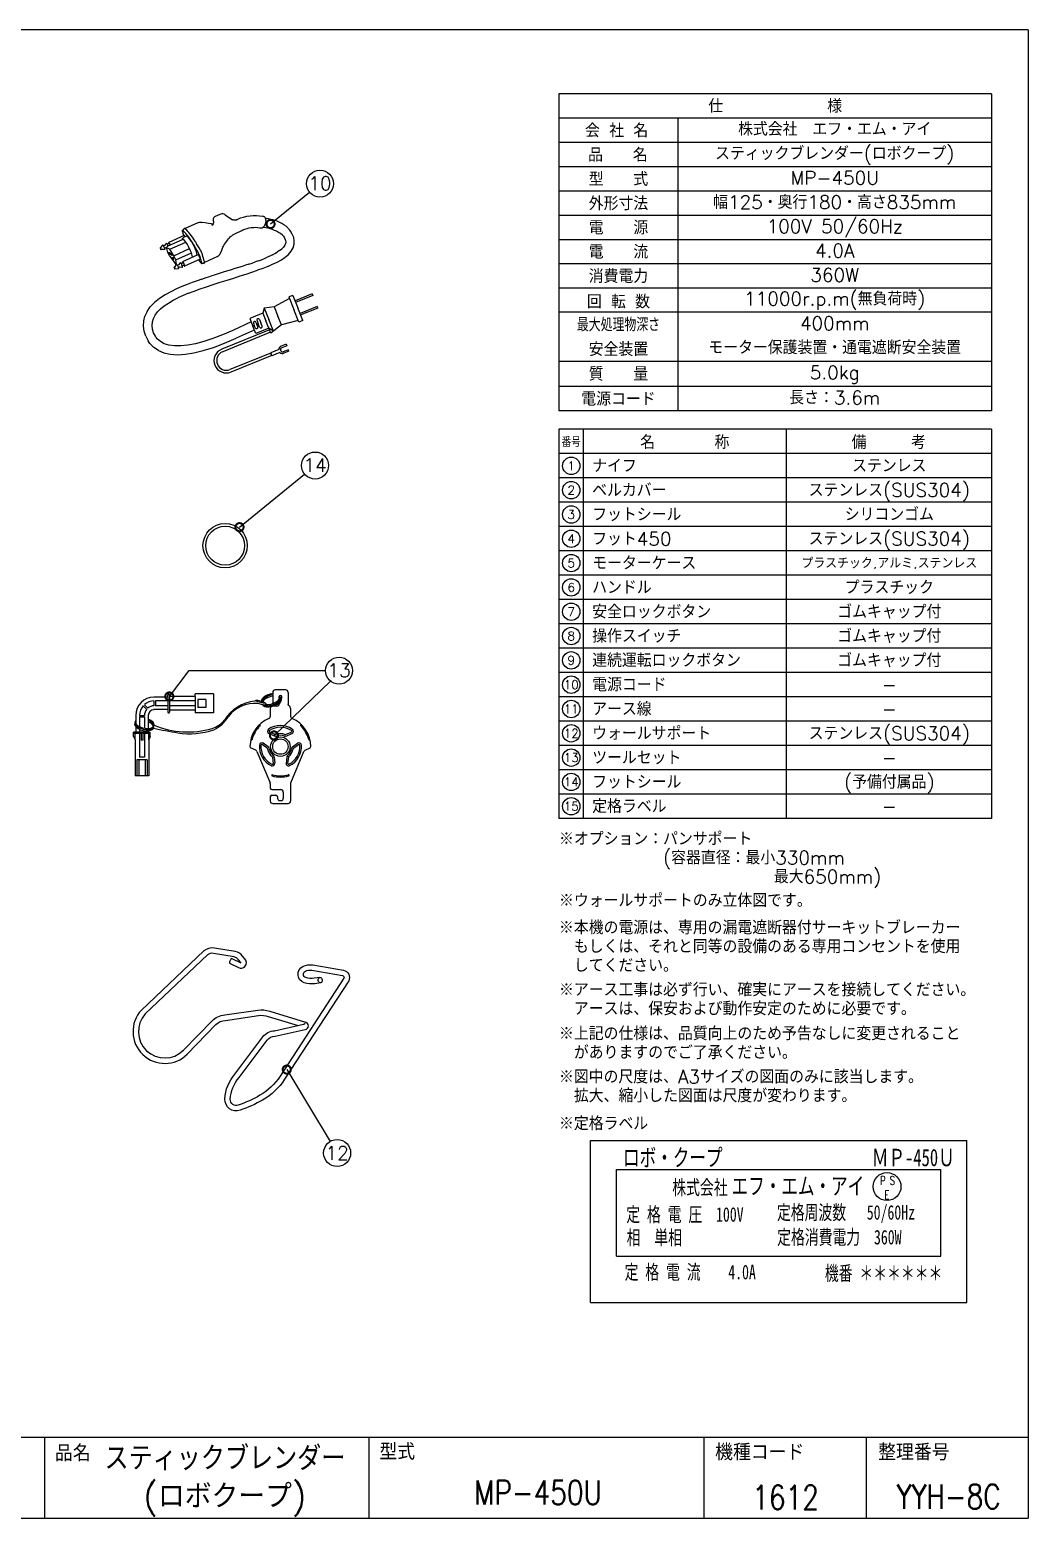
# Model space of a CAD drawing. Extents: x 115 to 2025, y 0 to 1377.
# Drawn here: x 1102 to 2025, y 0 to 1377 of the extents above; entities that cross this region are included whole.
import ezdxf
from ezdxf.enums import TextEntityAlignment as Align

# ---------------------------------------------------------------- set-up
doc = ezdxf.new("R2010")
doc.units = 0
doc.layers.get('0').update_dxf_attribs({"linetype": 'CONTINUOUS'})
for name, color, linetype in [('DANMEN', 7, 'CONTINUOUS'), ('SIYOU', 7, 'CONTINUOUS'), ('SUNPOU', 7, 'CONTINUOUS'), ('WAKU', 7, 'CONTINUOUS')]:
    doc.layers.add(name, color=color, linetype=linetype)
doc.styles.add('MtXpl__', font='')
doc.styles.get("Standard").update_dxf_attribs({"font": 'romans.shx', "bigfont": 'extfont2.shx'})
doc.styles.get('MtXpl__').set_extended_font_data('MS Gothic')
doc.dimstyles.get("Standard").update_dxf_attribs({"dimscale": 5, "dimtxt": 2, "dimasz": 3, "dimexe": 1, "dimexo": 1, "dimgap": 0.6, "dimtad": 3, "dimdec": 0, "dimzin": 0, "dimdsep": 46, "dimtxsty": 'STANDARD', "dimblk1": 'OPEN', "dimblk2": 'OPEN', "dimsah": 1, "dimcen": 1.5, "dimadec": 0, "dimazin": 0, "dimtfac": 1, "dimtdec": 0, "dimtmove": 0, "dimatfit": 0, "dimldrblk": 'DOTSMALL', "dimfxl": 1, "dimtvp": 1, "dimtolj": 1, "dimtzin": 0, "dimarcsym": 0})

# ---------------------------------------------------------------- blocks, each defined once
blk = doc.blocks.new('_DotSmall')
at = {"color": 0, "linetype": 'ByBlock', "const_width": 0.5}
blk.add_lwpolyline([(-0.0625, 0, 1), (0.0625, 0, 1)], format="xyb", close=True, dxfattribs=at)
blk = doc.blocks.new('_OPEN')
at = {"color": 0, "linetype": 'ByBlock'}
for p, q in [((-1, 0.167), (0, 0)), ((0, 0), (-1, -0.167)), ((0, 0), (-1, 0))]:
    blk.add_line(p, q, dxfattribs=at)

msp = doc.modelspace()

# ---------------------------------------------------------------- linework, layer by layer
at = {"color": 2}
for p, q in [((1257, 1198.2), (1245.1, 1192.8)), ((1257.2, 1198.2), (1257, 1198.2)), ((1258.1, 1198.5), (1257.2, 1198.2)), ((1271.4, 1199.6), (1271.2, 1200.4)), ((1277.3, 1205.9), (1273, 1204)), ((1282.1, 1205.7), (1288.9, 1201.1)), ((1289.5, 1200.8), (1288.9, 1201.1)), ((1292, 1200.7), (1293.1, 1201.2)), ((1244.2, 1186.6), (1230, 1180.1)), ((1242.6, 1191.2), (1243.6, 1192.1)), ((1242.8, 1189.7), (1243.7, 1186.4)), ((1243.6, 1184.5), (1243.1, 1183.9)), ((1244.1, 1192.3), (1243.6, 1192.1)), ((1243.6, 1192.1), (1243.6, 1192.1)), ((1244, 1184.8), (1243.6, 1184.5)), ((1244, 1192.4), (1244, 1192.3)), ((1244, 1184.8), (1246.9, 1186.2)), ((1245.2, 1192.6), (1245.1, 1192.8)), ((1247.4, 1186), (1247.3, 1186)), ((1251.1, 1180.9), (1247.8, 1185.4)), ((1248.5, 1184.9), (1248.5, 1184.9)), ((1249.9, 1187.6), (1249.6, 1188)), ((1250, 1187.5), (1249.9, 1187.6)), ((1251.8, 1185.1), (1251.7, 1185.2)), ((1270.7, 1196.6), (1270.7, 1196.5)), ((1291.7, 1188.4), (1297.6, 1191.2)), ((1335.3, 1186.8), (1336.1, 1185.9)), ((1336.1, 1185.8), (1336.7, 1184.9)), ((1336.7, 1184.9), (1337.5, 1183.4)), ((1341.9, 1191.4), (1338.5, 1195)), ((1342.6, 1190.5), (1341.9, 1191.4)), ((1346.2, 1181.5), (1345.6, 1184.7)), ((1224.3, 1177.4), (1222.1, 1175.2)), ((1226.1, 1173.6), (1223, 1173.4)), ((1224.6, 1177.5), (1224.3, 1177.4)), ((1224.3, 1177.4), (1224.3, 1177.4)), ((1224.9, 1177.3), (1224.8, 1177.5)), ((1226.1, 1177.3), (1225.2, 1176.9)), ((1226.1, 1177.3), (1226.2, 1177.3)), ((1226.3, 1173.7), (1226.1, 1173.6)), ((1226.1, 1173.6), (1226.1, 1173.6)), ((1227.3, 1178.9), (1226.2, 1177.3)), ((1227.2, 1175), (1226.3, 1174.6)), ((1226.3, 1174.6), (1226.3, 1174.6)), ((1226.3, 1173.7), (1226.4, 1173.9)), ((1226.4, 1174.1), (1226.4, 1173.9)), ((1227.2, 1175), (1227.2, 1175)), ((1228.1, 1174.9), (1227.2, 1175)), ((1227.9, 1179.2), (1227.3, 1178.9)), ((1227.3, 1178.9), (1227.3, 1178.9)), ((1228.2, 1179), (1228.1, 1179.1)), ((1231.2, 1173.8), (1228.1, 1175.1)), ((1228.8, 1176.4), (1228.2, 1175.8)), ((1228.7, 1178.4), (1228.5, 1178.7)), ((1230.3, 1179), (1228.7, 1178.3)), ((1229, 1176.6), (1243.5, 1183.1)), ((1229.3, 1170.8), (1229.4, 1170.7)), ((1230.1, 1179.3), (1230.2, 1179)), ((1231.2, 1173.8), (1245.7, 1180.3)), ((1234.8, 1167.7), (1231.2, 1173.8)), ((1234.8, 1167.7), (1249.3, 1174.3)), ((1236.5, 1163.8), (1251, 1170.3)), ((1247.4, 1178), (1244, 1182.7)), ((1248.3, 1176.4), (1247.4, 1178)), ((1250.3, 1172.2), (1248.3, 1176.4)), ((1251, 1170.4), (1250.3, 1172.2)), ((1252.1, 1166.6), (1251, 1170.4)), ((1254.4, 1174.4), (1252.6, 1178.3)), ((1257.1, 1171.5), (1254, 1176.7)), ((1254.9, 1173.3), (1254.4, 1174.4)), ((1256.4, 1168.4), (1255.6, 1171.3)), ((1332.6, 1172.6), (1330.6, 1171.2)), ((1337.4, 1177.4), (1336.1, 1175.7)), ((1337.5, 1183.4), (1338.1, 1181.9)), ((1340.8, 1169), (1343.3, 1171.9)), ((1343.3, 1171.9), (1345.1, 1175)), ((1345.1, 1175), (1346.1, 1178.3)), ((1346.1, 1178.3), (1346.2, 1181.5)), ((1231, 1167.3), (1231, 1167.2)), ((1231, 1167.2), (1236.6, 1159.5)), ((1237.2, 1159.5), (1235, 1157.3)), ((1237.2, 1159.5), (1236.5, 1163.8)), ((1239, 1159.3), (1238.1, 1159)), ((1239, 1159.3), (1239.1, 1159.4)), ((1240.2, 1161), (1239.1, 1159.4)), ((1240.1, 1157.1), (1239.2, 1156.6)), ((1240.1, 1157.1), (1240.1, 1157.1)), ((1242.1, 1156.9), (1240.1, 1157.1)), ((1240.8, 1161.2), (1240.2, 1161)), ((1240.2, 1161), (1240.2, 1161)), ((1241.1, 1161), (1241, 1161.2)), ((1241.6, 1160.4), (1241.4, 1160.8)), ((1243.2, 1161.1), (1241.6, 1160.4)), ((1241.7, 1160.2), (1241.6, 1160.4)), ((1241.7, 1160.1), (1241.7, 1160.2)), ((1242.7, 1157.2), (1242.1, 1156.9)), ((1242.1, 1156.9), (1242.1, 1156.9)), ((1244.1, 1159.1), (1242.5, 1158.4)), ((1242.7, 1158), (1242.6, 1158)), ((1242.7, 1157.6), (1242.7, 1157.4)), ((1257.1, 1168.7), (1242.9, 1162.2)), ((1243, 1161.4), (1243.1, 1161)), ((1259, 1164.6), (1244.7, 1158.1)), ((1252.1, 1166.4), (1252.1, 1166.6)), ((1257.7, 1163.9), (1259.7, 1161.2)), ((1260.3, 1162.1), (1258.8, 1167.5)), ((1260.4, 1160.7), (1261.7, 1160.8)), ((1261.4, 1168.3), (1261.4, 1168.3)), ((1262.9, 1163), (1261.4, 1168.3)), ((1262.2, 1161), (1261.7, 1160.8)), ((1261.7, 1160.8), (1261.7, 1160.8)), ((1262.2, 1160.9), (1262.1, 1161)), ((1262.9, 1162.9), (1262.9, 1163)), ((1263.1, 1161.3), (1263.1, 1161.4)), ((1275.1, 1166.9), (1263.2, 1161.4)), ((1277.6, 1169.4), (1277.9, 1170.1)), ((1294.6, 1156.9), (1291.2, 1155.8)), ((1297.9, 1157.9), (1294.6, 1156.9)), ((1301.1, 1158.9), (1297.9, 1157.9)), ((1304.1, 1159.9), (1301.1, 1158.9)), ((1313, 1163), (1310.1, 1162)), ((1321.7, 1157.9), (1326.1, 1159.8)), ((1337.7, 1166.4), (1340.8, 1169)), ((1239, 1155.6), (1235.8, 1155.4)), ((1260.6, 1146.1), (1256.2, 1144.6)), ((1272.9, 1150.1), (1268.9, 1148.8)), ((1277.7, 1143.2), (1284.1, 1145.2)), ((1284.1, 1145.2), (1290.2, 1147.1)), ((1291.2, 1155.8), (1287.7, 1154.7)), ((1290.2, 1147.1), (1296.1, 1149)), ((1296.1, 1149), (1301.7, 1150.7)), ((1301.7, 1150.7), (1307, 1152.5)), ((1307, 1152.5), (1312.1, 1154.3)), ((1237.2, 1137), (1232, 1134.4)), ((1248.2, 1133), (1253.5, 1135.1)), ((1253.5, 1135.1), (1259, 1137.1)), ((1259, 1137.1), (1264.9, 1139.1)), ((1344.8, 1131.1), (1341.1, 1129.6)), ((1341.1, 1129.6), (1345.8, 1118)), ((1344.8, 1131.1), (1349.5, 1119.5)), ((1362.6, 1132.4), (1346.9, 1126)), ((1363.2, 1131), (1347.4, 1124.6)), ((1362.6, 1132.4), (1363.2, 1131)), ((1210.1, 1116.3), (1208, 1111.9)), ((1221.6, 1128.1), (1216.9, 1124.4)), ((1225.9, 1121.4), (1229.8, 1124)), ((1229.8, 1124), (1234, 1126.5)), ((1234, 1126.5), (1238.5, 1128.8)), ((1318.3, 1119.3), (1317, 1114.5)), ((1327.6, 1120.4), (1318.3, 1119.3)), ((1318.3, 1119.3), (1322.6, 1108.7)), ((1341.7, 1128.2), (1327.6, 1120.4)), ((1327.6, 1120.4), (1331, 1112)), ((1350.5, 1106.4), (1345.8, 1118)), ((1354.2, 1107.9), (1349.5, 1119.5)), ((1367.3, 1120.8), (1351.6, 1114.4)), ((1367.9, 1119.4), (1352.1, 1113)), ((1367.9, 1119.4), (1367.3, 1120.8)), ((1214.7, 1103.1), (1214.9, 1106.5)), ((1215.1, 1099.8), (1214.7, 1103.1)), ((1214.9, 1106.5), (1215.8, 1109.8)), ((1215.8, 1109.8), (1217.4, 1112.9)), ((1306.4, 1106.5), (1289.2, 1098.7)), ((1317, 1114.5), (1305, 1109.6)), ((1305, 1109.6), (1307.8, 1102.7)), ((1310.6, 1095.7), (1307.8, 1102.7)), ((1308.3, 1105.3), (1309.2, 1103.2)), ((1310, 1101.2), (1309.2, 1103.2)), ((1310.6, 1106.3), (1311.5, 1104.2)), ((1312.3, 1102.1), (1311.5, 1104.2)), ((1311.7, 1107.7), (1312.9, 1104.7)), ((1314.1, 1101.7), (1312.9, 1104.7)), ((1314, 1108.7), (1315.2, 1105.7)), ((1316.4, 1102.7), (1315.2, 1105.7)), ((1317, 1114.5), (1319.8, 1107.5)), ((1324.5, 1096.1), (1319.8, 1107.5)), ((1326.9, 1098), (1322.6, 1108.7)), ((1334.3, 1103.7), (1324.5, 1096.1)), ((1334.3, 1103.7), (1331, 1112)), ((1349.9, 1107.8), (1334.3, 1103.7)), ((1354.2, 1107.9), (1350.5, 1106.4)), ((1208.8, 1093.4), (1211.1, 1088.9)), ((1218.5, 1092.1), (1217.7, 1093.3)), ((1219.4, 1091), (1218.5, 1092.1)), ((1222.3, 1088.3), (1219.4, 1091)), ((1225.8, 1086.3), (1222.3, 1088.3)), ((1262.5, 1088.5), (1254.8, 1086.4)), ((1270.7, 1091.2), (1262.5, 1088.5)), ((1279.7, 1094.6), (1270.7, 1091.2)), ((1323.2, 1099.2), (1279.1, 1081.3)), ((1289.2, 1098.7), (1279.7, 1094.6)), ((1324.2, 1096.9), (1280, 1079)), ((1281.6, 1086.8), (1292.5, 1091.4)), ((1309.2, 1099), (1292.5, 1091.4)), ((1322.6, 1100.6), (1310.6, 1095.7)), ((1326.9, 1098), (1322.6, 1100.6)), ((1220.5, 1080), (1225.5, 1077.9)), ((1225.5, 1077.9), (1231.5, 1076.6)), ((1230.2, 1085), (1225.8, 1086.3)), ((1235.3, 1084.3), (1230.2, 1085)), ((1231.5, 1076.6), (1238.1, 1076.2)), ((1241.2, 1084.3), (1235.3, 1084.3)), ((1238.1, 1076.2), (1245.4, 1076.6)), ((1247.7, 1085), (1241.2, 1084.3)), ((1245.4, 1076.6), (1253.4, 1077.9)), ((1254.8, 1086.4), (1247.7, 1085)), ((1253.4, 1077.9), (1262, 1080)), ((1262, 1080), (1271.4, 1082.9)), ((1271.4, 1082.9), (1281.6, 1086.8)), ((1324.5, 1077.7), (1286.7, 1062.5)), ((1325.4, 1075.4), (1287.6, 1060.2)), ((1331.8, 1081), (1324.4, 1078)), ((1324.4, 1078), (1324.9, 1076.6)), ((1325.5, 1075.2), (1324.9, 1076.6)), ((1332.9, 1078.2), (1325.5, 1075.2)), ((1338.6, 1085.9), (1334, 1084)), ((1339.2, 1084.5), (1334.5, 1082.6)), ((1340.7, 1080.8), (1336, 1078.9)), ((1341.2, 1079.4), (1336.6, 1077.5)), ((1338.6, 1085.9), (1339.2, 1084.5)), ((1341.2, 1079.4), (1340.7, 1080.8))]:
    msp.add_line(p, q, dxfattribs=at)
for points in [[(1259, 1198.7), (1258.8, 1198.6), (1258.4, 1198.6), (1258.1, 1198.5)], [(1259, 1198.7), (1260.1, 1198.7), (1260.5, 1198.6)], [(1268.9, 1197.2), (1266.9, 1197.5), (1263.8, 1198.1), (1260.5, 1198.6)], [(1273, 1204), (1272.4, 1203.6), (1271.8, 1203.1), (1271.4, 1202.5), (1271.2, 1201.8), (1271.1, 1201.1), (1271.2, 1200.4)], [(1282.1, 1205.7), (1282, 1205.8), (1281.2, 1206.2), (1280.2, 1206.4), (1279.2, 1206.4), (1278.2, 1206.2), (1277.3, 1205.9)], [(1292, 1200.7), (1291.6, 1200.6), (1291, 1200.5), (1290.3, 1200.5), (1289.5, 1200.8)], [(1319.2, 1203), (1318.7, 1203.6), (1318.1, 1203.9), (1317.7, 1204.1)], [(1243, 1191.1), (1242.9, 1191.1), (1242.7, 1191.2), (1242.7, 1191.2), (1242.6, 1191.2)], [(1242.6, 1191.2), (1242.6, 1191.1), (1242.6, 1191.1), (1242.6, 1191), (1242.6, 1190.8), (1242.6, 1190.6), (1242.6, 1190.4), (1242.7, 1190.1), (1242.8, 1189.7)], [(1245.1, 1192.8), (1245, 1192.8), (1244.9, 1192.8), (1244.7, 1192.9), (1244.6, 1192.9), (1244.5, 1192.9), (1244.4, 1192.9), (1244.3, 1192.9), (1244.3, 1192.8), (1244.2, 1192.8), (1244.1, 1192.7), (1244.1, 1192.5), (1244, 1192.4)], [(1245.2, 1185.4), (1245, 1185.7), (1244.8, 1186.1), (1244.7, 1186.2), (1244.6, 1186.4), (1244.4, 1186.5), (1244.4, 1186.6), (1244.2, 1186.6)], [(1246.9, 1186.2), (1247, 1186.2), (1247.1, 1186.2), (1247.2, 1186.1), (1247.3, 1186)], [(1247.4, 1186), (1247.6, 1185.8), (1247.8, 1185.4)], [(1251.7, 1185.2), (1250.1, 1187.3), (1250, 1187.5)], [(1254.5, 1181.1), (1253.7, 1182.3), (1252, 1184.9), (1251.8, 1185.1)], [(1271, 1197), (1270.3, 1197), (1269.8, 1197), (1269.3, 1197.1), (1268.9, 1197.2)], [(1345.6, 1184.7), (1344.3, 1187.7), (1342.6, 1190.5)], [(1222.3, 1175.1), (1222.3, 1175.2), (1222.2, 1175.2), (1222.1, 1175.2)], [(1222.1, 1175.2), (1222.1, 1175.1), (1222.1, 1175), (1222.2, 1174.8), (1222.2, 1174.5), (1222.4, 1174.3), (1222.5, 1173.9), (1222.8, 1173.5)], [(1223, 1173.4), (1223, 1173.4), (1223, 1173.4), (1223, 1173.6), (1222.9, 1173.8), (1222.8, 1174.2), (1222.7, 1174.4), (1222.6, 1174.7), (1222.5, 1174.9), (1222.3, 1175.1)], [(1222.8, 1173.5), (1222.8, 1173.4), (1222.9, 1173.4), (1223, 1173.4)], [(1224.6, 1177.5), (1224.7, 1177.5), (1224.8, 1177.5)], [(1225.1, 1177.1), (1225, 1177.2), (1225, 1177.3), (1224.9, 1177.3)], [(1226.4, 1174.1), (1226.4, 1174.2), (1226.3, 1174.3), (1226.3, 1174.6)], [(1227.9, 1179.2), (1228.1, 1179.1), (1228.1, 1179.1)], [(1228.2, 1174.5), (1228.1, 1174.9), (1228.1, 1175.1), (1228.1, 1175.3), (1228.1, 1175.4), (1228.1, 1175.6), (1228.2, 1175.8)], [(1228.5, 1178.7), (1228.4, 1178.8), (1228.3, 1178.9), (1228.2, 1179)], [(1229.4, 1170.7), (1229.3, 1170.8), (1228.2, 1174.5)], [(1228.9, 1178.1), (1228.8, 1178.1), (1228.7, 1178.4)], [(1228.8, 1176.4), (1228.9, 1176.5), (1229, 1176.6)], [(1229.5, 1176.8), (1229.3, 1177.1), (1229.2, 1177.5), (1229, 1177.8), (1228.9, 1178.1)], [(1229.5, 1176.8), (1229.4, 1177.1), (1229.1, 1177.6), (1228.9, 1177.9)], [(1230, 1180.1), (1230, 1180.1), (1229.9, 1180), (1230, 1179.5), (1230.1, 1179.3)], [(1230.3, 1179), (1230.3, 1179.1), (1230.4, 1179.1)], [(1243.5, 1183.1), (1243.5, 1183.2), (1243.6, 1183.2), (1243.8, 1183), (1243.9, 1182.8), (1244, 1182.7)], [(1251.1, 1180.9), (1251.3, 1180.6), (1251.5, 1180.2)], [(1251.7, 1179.9), (1251.6, 1180), (1251.5, 1180.2)], [(1251.7, 1179.9), (1251.9, 1179.5), (1252.1, 1179.1), (1252.6, 1178.3)], [(1259.4, 1172.8), (1258.3, 1174.9), (1257.1, 1176.9), (1255.8, 1178.9), (1255.3, 1179.9), (1254.6, 1180.9), (1254.5, 1181.1)], [(1254.9, 1173.3), (1255.1, 1172.7), (1255.5, 1171.8), (1255.6, 1171.3)], [(1277.9, 1170.1), (1279.1, 1172.9), (1280.2, 1175.6), (1280.6, 1176.7), (1280.9, 1177.2), (1281.2, 1177.7), (1281.4, 1178.1)], [(1326, 1168.6), (1328.3, 1169.8), (1330.6, 1171.2)], [(1332.6, 1172.6), (1334.5, 1174.1), (1336.1, 1175.7)], [(1338.1, 1181.9), (1338.3, 1180.5), (1338.1, 1179), (1337.4, 1177.4)], [(1236.5, 1163.8), (1236.3, 1164.3), (1234.8, 1167.7), (1234.8, 1167.7)], [(1236.9, 1159.1), (1236.7, 1159.3), (1236.6, 1159.5)], [(1240.8, 1161.2), (1240.9, 1161.2), (1241, 1161.2)], [(1241.4, 1160.8), (1241.3, 1160.9), (1241.2, 1161), (1241.1, 1161)], [(1242.6, 1158), (1242.5, 1158.3), (1242.4, 1158.8), (1242.2, 1159.2), (1242, 1159.7), (1241.7, 1160.1)], [(1242.4, 1158.8), (1242.3, 1159.1), (1242.2, 1159.4), (1242, 1159.7), (1241.8, 1160)], [(1242.7, 1157.6), (1242.7, 1157.8), (1242.7, 1158)], [(1242.7, 1157.2), (1242.7, 1157.2), (1242.7, 1157.3), (1242.7, 1157.3), (1242.7, 1157.4)], [(1242.9, 1162.2), (1242.9, 1162.2), (1242.8, 1162), (1242.9, 1161.8), (1242.9, 1161.6), (1243, 1161.4)], [(1243.2, 1161.1), (1243.2, 1161.1), (1243.3, 1161.2)], [(1244.2, 1159.1), (1244.2, 1159), (1244.1, 1159.1)], [(1244.7, 1158.1), (1244.8, 1158.2), (1244.8, 1158.3), (1244.8, 1158.7), (1244.7, 1158.9)], [(1259, 1165.4), (1258.8, 1165.9), (1258.6, 1166.3), (1258.3, 1167.2), (1258, 1167.6), (1257.5, 1168.4), (1257.4, 1168.6), (1257.3, 1168.7), (1257.1, 1168.7)], [(1259, 1164.6), (1259.1, 1164.6), (1259.1, 1164.7), (1259.1, 1164.8), (1259.1, 1165), (1259, 1165.2), (1259, 1165.4)], [(1259.7, 1161.2), (1259.9, 1161.1), (1260, 1160.9), (1260.2, 1160.8), (1260.3, 1160.7), (1260.4, 1160.7)], [(1260.4, 1160.7), (1260.4, 1160.7), (1260.4, 1160.7), (1260.5, 1160.7), (1260.5, 1160.9), (1260.5, 1161), (1260.5, 1161.2), (1260.5, 1161.4), (1260.4, 1161.8), (1260.3, 1162.1)], [(1263.1, 1161.4), (1263.2, 1161.6), (1263.2, 1161.8), (1263.2, 1161.9), (1263.1, 1162.2), (1263, 1162.5), (1262.9, 1162.9)], [(1275.1, 1166.9), (1275.8, 1167.3), (1276.5, 1167.9), (1277, 1168.6)], [(1277, 1168.6), (1277.2, 1168.8), (1277.4, 1169.2), (1277.6, 1169.4)], [(1304.1, 1159.9), (1307.2, 1161), (1310.1, 1162)], [(1321.7, 1157.9), (1317, 1156), (1312.1, 1154.3)], [(1313, 1163), (1315.8, 1164.1), (1318.5, 1165.2), (1321, 1166.3)], [(1326, 1168.6), (1323.6, 1167.4), (1321, 1166.3)], [(1326.1, 1159.8), (1330.3, 1161.8), (1334.2, 1164), (1337.7, 1166.4)], [(1256.2, 1144.6), (1251.7, 1142.9), (1247, 1141.1)], [(1260.6, 1146.1), (1264.8, 1147.5), (1268.9, 1148.8)], [(1264.9, 1139.1), (1271.2, 1141.1), (1277.7, 1143.2)], [(1287.7, 1154.7), (1280.5, 1152.5), (1276.8, 1151.3), (1272.9, 1150.1)], [(1232, 1134.4), (1226.7, 1131.5), (1221.6, 1128.1)], [(1247, 1141.1), (1242.2, 1139.2), (1237.2, 1137)], [(1248.2, 1133), (1243.3, 1131), (1238.5, 1128.8)], [(1210.1, 1116.3), (1213, 1120.4), (1216.9, 1124.4)], [(1217.4, 1112.9), (1219.7, 1115.9), (1222.5, 1118.7), (1225.9, 1121.4)], [(1206.7, 1102.7), (1207, 1107.4), (1208, 1111.9)], [(1208.8, 1093.4), (1207.3, 1098.1), (1206.7, 1102.7)], [(1220.5, 1080), (1216.2, 1082.9), (1212.7, 1086.5), (1212, 1087.4), (1211.1, 1088.9)], [(1217.7, 1093.3), (1216.1, 1096.5), (1215.1, 1099.8)]]:
    msp.add_lwpolyline(points, dxfattribs=at)
for points in [[(1230.5, 1171), (1230.8, 1170.4), (1230.8, 1168.6), (1230.5, 1169.2)], [(1232.4, 1170.3), (1232.8, 1169.7), (1232.8, 1167.9), (1232.4, 1168.5)], [(1233.8, 1166.4), (1234.2, 1165.8), (1234.1, 1164.1), (1233.8, 1164.7)]]:
    msp.add_lwpolyline(points, close=True, dxfattribs=at)
for points in [[(1286.2, 513.4), (1294.5, 509.3, 0.335207), (1300.5, 510.4, 0.413855), (1300.1, 517.7), (1298.4, 519.8, 0.163816), (1291.6, 524.1), (1272.3, 527.3, 0.218768), (1262.5, 524.7), (1204.7, 470, 0.977972), (1247.2, 429.3), (1273.7, 456.6, -0.182266), (1282.5, 460.5), (1313.1, 465, -0.117724), (1322.1, 464.2), (1349.7, 455.7)], [(1288.5, 517.8), (1296.7, 513.7, 0.335207), (1296.8, 513.7, 0.176083), (1296.7, 514), (1294.5, 516.6, 0.159136), (1290.6, 519.2), (1271.5, 522.4, 0.213479), (1265.8, 521), (1208.3, 466.5, 0.973885), (1243.6, 432.8), (1270.1, 460.1, -0.179734), (1281.9, 465.5), (1312.4, 470, -0.117078), (1323.6, 469), (1356.5, 458.8)], [(1370.6, 495.2), (1365.2, 494.4, -0.116571), (1355.3, 495.2, -0.679143), (1354.3, 510.5, -0.152552), (1363.3, 511.8), (1391.6, 506.8, -0.50486), (1396.5, 497), (1337.2, 406, -0.118924), (1316.9, 386.8, -0.045391), (1296, 377.3, -0.530928), (1282, 387.7, -0.172355), (1291.3, 410.7), (1317, 445.2, -0.224432), (1327.8, 450.9), (1354.8, 456.9)], [(1369.8, 500.2), (1364.5, 499.4, -0.116571), (1356.8, 500, -0.679143), (1356.4, 506, -0.151928), (1362.5, 506.9), (1390.8, 501.9, -0.474224), (1392.1, 499.5), (1333, 408.8, -0.118924), (1314.4, 391.2, -0.045391), (1294.4, 382, -0.530928), (1287, 387.5, -0.174004), (1295.1, 407.5), (1321, 442.2, -0.235168), (1328.4, 445.9), (1356.3, 452.1, 0.836499), (1356.5, 458.8, 0.857028)]]:
    msp.add_lwpolyline(points, format="xyb", dxfattribs=at)
for centre, radius, start, end in [((1237.4, 1158.7), 0.775, 33.1749, 104.4358), ((1230.7, 1154.3), 8.75, 11.7414, 33.2623), ((1238.8, 1156.1), 0.484, 287.9825, 5.5893), ((1309.5, 1105.8), 1.25, 22, 202), ((1311.2, 1101.6), 1.25, 202, 22), ((1312.8, 1108.2), 1.25, 22, 202), ((1315.3, 1102.2), 1.25, 202, 22), ((1283.3, 1070.7), 11.4, 112, 292), ((1283.3, 1070.7), 8.92, 112, 292), ((1335.3, 1080.8), 3.5, 112, 176.6231), ((1335.3, 1080.8), 3.5, 227.3769, 292), ((1335.3, 1080.8), 2, 112, 202), ((1335.3, 1080.8), 2, 202, 292), ((1290.8, 513.9), 4.56, 120.3262, 186.8408)]:
    msp.add_arc(centre, radius, start, end, dxfattribs=at)
at = {"color": 4}
for centre, radius, start, end in [((1312.9, 719.1), 36.7, 95.0013, 148.7314), ((1310, 722.3), 31.4, 85.7209, 142.1365), ((1319, 1210.8), 491, 257.8882, 260.5603), ((1247.6, 808.2), 80.9, 247.4552, 286.1406), ((1263.4, 752.7), 23.3, 286.8831, 321.2097), ((1257.1, 759.1), 33.2, 296.2483, 328.1197), ((1249.2, 795.8), 70.2, 261.1673, 288.722)]:
    msp.add_arc(centre, radius, start, end, dxfattribs=at)
at = {"color": 2}
for centre, major_axis, ratio in [((1235.4, 1156.3), (-0.416, 0.953), 0.155518), ((1370.2, 497.7), (-0.37, 2.47), 0.75033)]:
    msp.add_ellipse(centre, major_axis=major_axis, ratio=ratio, dxfattribs=at)
for points, knots in [([(1271.4, 1199.6), (1271.4, 1199.6), (1271.5, 1198.9), (1271.5, 1198.9), (1271.6, 1197.9), (1270.9, 1196.3), (1270, 1195.8), (1270, 1195.8), (1270, 1195.8), (1270, 1195.8)], [0, 0, 0, 0, 1, 1, 1, 2, 2, 2, 3, 3, 3, 3]), ([(1293.1, 1201.2), (1293.1, 1201.2), (1293.8, 1201.6), (1293.8, 1201.6), (1300.8, 1204.7), (1309.5, 1206), (1317, 1204.2), (1317, 1204.2), (1317.7, 1204.1), (1317.7, 1204.1)], [0, 0, 0, 0, 1, 1, 1, 2, 2, 2, 3, 3, 3, 3]), ([(1314.9, 1193.4), (1314.9, 1193.4), (1315, 1193.4), (1315, 1193.4), (1318.8, 1192.9), (1321, 1199.5), (1319.6, 1202.4), (1319.6, 1202.4), (1319.2, 1203), (1319.2, 1203)], [0, 0, 0, 0, 1, 1, 1, 2, 2, 2, 3, 3, 3, 3]), ([(1338.5, 1195), (1338.5, 1195), (1336.5, 1196.4), (1336.5, 1196.4), (1331.8, 1199.8), (1326, 1201.2), (1320.3, 1202.2), (1320.3, 1202.2), (1319.6, 1202.4), (1319.6, 1202.4)], [0, 0, 0, 0, 1, 1, 1, 2, 2, 2, 3, 3, 3, 3]), ([(1248.5, 1184.9), (1248.5, 1184.9), (1247.9, 1185.8), (1247.9, 1185.8), (1246.5, 1187.6), (1245.1, 1189.3), (1243.4, 1190.8), (1243.4, 1190.8), (1243, 1191.1), (1243, 1191.1)], [0, 0, 0, 0, 1, 1, 1, 2, 2, 2, 3, 3, 3, 3]), ([(1249.6, 1188), (1249.6, 1188), (1249.6, 1188), (1249.6, 1188), (1248.4, 1189.6), (1247.1, 1191.1), (1245.5, 1192.4), (1245.5, 1192.4), (1245.2, 1192.6), (1245.2, 1192.6)], [0, 0, 0, 0, 1, 1, 1, 2, 2, 2, 3, 3, 3, 3]), ([(1254, 1176.7), (1254, 1176.7), (1253.9, 1176.8), (1253.9, 1176.8), (1252.4, 1179.2), (1250.9, 1181.7), (1249.2, 1184), (1249.2, 1184), (1248.5, 1184.9), (1248.5, 1184.9)], [0, 0, 0, 0, 1, 1, 1, 2, 2, 2, 3, 3, 3, 3]), ([(1281.4, 1178.1), (1281.4, 1178.1), (1282, 1178.9), (1282, 1178.9), (1284.2, 1181.9), (1286.2, 1185.1), (1289.4, 1187.1), (1289.4, 1187.1), (1291.7, 1188.4), (1291.7, 1188.4)], [0, 0, 0, 0, 1, 1, 1, 2, 2, 2, 3, 3, 3, 3]), ([(1297.6, 1191.2), (1297.6, 1191.2), (1298.7, 1191.6), (1298.7, 1191.6), (1303.5, 1193.7), (1309.2, 1194.7), (1314.4, 1193.6), (1314.4, 1193.6), (1314.9, 1193.4), (1314.9, 1193.4)], [0, 0, 0, 0, 1, 1, 1, 2, 2, 2, 3, 3, 3, 3]), ([(1335.3, 1186.8), (1335.3, 1186.8), (1333.3, 1188.2), (1333.3, 1188.2), (1328.7, 1191.4), (1323.3, 1193.1), (1317.7, 1193.9), (1317.7, 1193.9), (1317.2, 1194), (1317.2, 1194)], [0, 0, 0, 0, 1, 1, 1, 2, 2, 2, 3, 3, 3, 3]), ([(1226.3, 1174.6), (1226.3, 1174.6), (1226.2, 1174.9), (1226.2, 1174.9), (1225.9, 1175.6), (1225.7, 1176.3), (1225.2, 1176.9), (1225.2, 1176.9), (1225.1, 1177.1), (1225.1, 1177.1)], [0, 0, 0, 0, 1, 1, 1, 2, 2, 2, 3, 3, 3, 3]), ([(1231, 1167.3), (1231, 1167.3), (1230.7, 1167.7), (1230.7, 1167.7), (1230.3, 1168.4), (1229.7, 1169.4), (1229.5, 1170.3), (1229.5, 1170.3), (1229.4, 1170.7), (1229.4, 1170.7)], [0, 0, 0, 0, 1, 1, 1, 2, 2, 2, 3, 3, 3, 3]), ([(1231.5, 1177.7), (1231.5, 1177.7), (1231.4, 1178.1), (1231.4, 1178.1), (1231.2, 1178.4), (1230.4, 1180), (1230.1, 1180.1), (1230.1, 1180.1), (1230, 1180.1), (1230, 1180.1)], [0, 0, 0, 0, 1, 1, 1, 2, 2, 2, 3, 3, 3, 3]), ([(1242.7, 1182.8), (1242.7, 1182.8), (1242.7, 1182.9), (1242.7, 1182.9), (1242.7, 1183.2), (1242.8, 1183.5), (1242.9, 1183.8), (1242.9, 1183.8), (1243.1, 1183.9), (1243.1, 1183.9)], [0, 0, 0, 0, 1, 1, 1, 2, 2, 2, 3, 3, 3, 3]), ([(1258.8, 1167.5), (1258.8, 1167.5), (1258.6, 1168), (1258.6, 1168), (1258.2, 1169.1), (1257.9, 1169.9), (1257.3, 1171), (1257.3, 1171), (1257.1, 1171.5), (1257.1, 1171.5)], [0, 0, 0, 0, 1, 1, 1, 2, 2, 2, 3, 3, 3, 3]), ([(1261.4, 1168.3), (1261.4, 1168.3), (1261.2, 1168.9), (1261.2, 1168.9), (1260.7, 1170.3), (1260.1, 1171.6), (1259.4, 1172.8), (1259.4, 1172.8), (1259.4, 1172.8), (1259.4, 1172.8)], [0, 0, 0, 0, 1, 1, 1, 2, 2, 2, 3, 3, 3, 3]), ([(1244.7, 1158.9), (1244.7, 1158.9), (1244.5, 1159.4), (1244.5, 1159.4), (1244.3, 1159.9), (1243.5, 1162), (1243, 1162.2), (1243, 1162.2), (1242.9, 1162.2), (1242.9, 1162.2)], [0, 0, 0, 0, 1, 1, 1, 2, 2, 2, 3, 3, 3, 3]), ([(1244, 1159), (1244, 1159), (1244.1, 1158.7), (1244.1, 1158.7), (1244.4, 1158.4), (1244.3, 1158.4), (1244.7, 1158.1), (1244.7, 1158.1), (1244.7, 1158.1), (1244.7, 1158.1), (1244.7, 1158.1), (1244.7, 1158.1), (1244.7, 1158.1)], [0, 0, 0, 0, 1, 1, 1, 2, 2, 2, 3, 3, 3, 4, 4, 4, 4]), ([(1262.2, 1160.9), (1262.2, 1160.9), (1262.4, 1160.8), (1262.4, 1160.8), (1262.6, 1160.7), (1263, 1160.9), (1263.1, 1161.2), (1263.1, 1161.2), (1263.1, 1161.3), (1263.1, 1161.3)], [0, 0, 0, 0, 1, 1, 1, 2, 2, 2, 3, 3, 3, 3]), ([(1355.5, 457.5), (1355.8, 457.5), (1356.4, 457.4), (1355.6, 457), (1355.2, 456.9), (1354.9, 456.9), (1354.8, 456.8)], [0, 0, 0, 0, 0.555068, 1.207783, 1.529821, 1.977362, 1.977362, 1.977362, 1.977362])]:
    msp.add_open_spline(points, degree=3, knots=knots, dxfattribs=at)
at = {"layer": 'DANMEN', "color": 2}
for p, q in [((1229.1, 759.5), (1216.4, 759.5)), ((1229.1, 759.5), (1229.1, 761.7)), ((1230.6, 760.1), (1230.6, 761.7)), ((1254.6, 760.1), (1230.6, 760.1)), ((1254.6, 760.1), (1254.6, 762.5)), ((1271.5, 762.5), (1254.6, 762.5)), ((1271.5, 762.5), (1271.5, 744.9)), ((1326.2, 763.9), (1326.2, 754.2)), ((1338.2, 766.2), (1328.5, 766.2)), ((1334.1, 758.1), (1334.1, 756.6)), ((1340.5, 763.9), (1340.5, 752.7)), ((1229.1, 747.9), (1216.4, 747.9)), ((1229.1, 747.9), (1229.1, 745.6)), ((1230.6, 747.3), (1230.6, 745.6)), ((1254.6, 747.3), (1230.6, 747.3)), ((1254.6, 747.3), (1254.6, 744.9)), ((1271.5, 744.9), (1254.6, 744.9)), ((1324, 748.9), (1324, 741.7)), ((1330.1, 751.2), (1326.2, 751.2)), ((1330.3, 752.7), (1329.7, 752.7)), ((1330.9, 753), (1331.3, 753.8)), ((1332, 752.3), (1333.8, 755.5)), ((1342.7, 748.9), (1342.7, 741.7)), ((1199.5, 742.6), (1199.5, 734.9)), ((1199.5, 732.1), (1199.5, 727.2)), ((1211.1, 742.6), (1211.1, 730.5)), ((1197.6, 723.1), (1197.6, 727.2)), ((1199.5, 727.2), (1197.6, 727.2)), ((1197.6, 723.1), (1198.9, 720.1)), ((1198.9, 720.1), (1198.9, 686.7)), ((1211.1, 728.4), (1211.1, 727.2)), ((1211.1, 727.2), (1213, 727.2)), ((1213, 723.1), (1211.7, 720.1)), ((1211.7, 720.1), (1211.7, 686.7)), ((1213, 723.1), (1213, 727.2)), ((1310.5, 710.3), (1305.8, 712.7)), ((1311.5, 709.2), (1323.8, 680.3)), ((1342.9, 680.3), (1355.1, 709.2)), ((1356.2, 710.3), (1360.8, 712.7)), ((1211.7, 686.7), (1198.9, 686.7)), ((1324, 679.4), (1324, 675.4)), ((1342.7, 679.4), (1342.7, 663.4)), ((1324, 667.2), (1324, 663.4)), ((1325.5, 673.9), (1333.7, 673.9)), ((1325.5, 668.7), (1329.2, 668.7)), ((1326.2, 661.2), (1340.5, 661.2)), ((1330.7, 667.2), (1330.7, 665.7)), ((1332.6, 663.8), (1334.1, 663.8)), ((1336, 671.7), (1336, 665.7))]:
    msp.add_line(p, q, dxfattribs=at)
at = {"layer": 'DANMEN', "color": 4}
for p, q in [((1229.1, 759.5), (1229.1, 747.9)), ((1230.6, 760.1), (1230.6, 747.3)), ((1254.6, 760.1), (1254.6, 747.3)), ((1256.9, 757.4), (1256.9, 749.9)), ((1264.4, 757.4), (1256.9, 757.4)), ((1264.4, 757.4), (1264.4, 749.9)), ((1332.6, 758.1), (1332.6, 758)), ((1209.6, 748.3), (1206.4, 751.5)), ((1210.7, 749.4), (1207.5, 752.5)), ((1216.4, 755.9), (1216.4, 751.4)), ((1217.9, 755.9), (1217.9, 751.4)), ((1229.1, 755.9), (1217.9, 755.9)), ((1229.1, 751.4), (1217.9, 751.4)), ((1254.6, 755.9), (1230.6, 755.9)), ((1254.6, 751.4), (1230.6, 751.4)), ((1264.4, 749.9), (1256.9, 749.9)), ((1312.3, 755.4), (1317.4, 754.1)), ((1315.8, 755.5), (1312.4, 756.3)), ((1317, 752.5), (1312.4, 753.6)), ((1317.6, 755), (1316.9, 755.2)), ((1203.1, 742.6), (1207.6, 742.6)), ((1203.1, 741.1), (1207.6, 741.1)), ((1203.1, 741.1), (1203.1, 732.1)), ((1203.1, 729.7), (1203.1, 727.2)), ((1207.6, 741.1), (1207.6, 730.7)), ((1213, 725.7), (1197.6, 725.7)), ((1198.9, 720.1), (1198.9, 725.7)), ((1211.1, 727.2), (1199.5, 727.2)), ((1203.1, 725.7), (1203.1, 704)), ((1204.4, 725.7), (1204.4, 719.7)), ((1206.2, 719.7), (1204.4, 719.7)), ((1206.2, 725.7), (1206.2, 719.7)), ((1207.6, 728.5), (1207.6, 727.2)), ((1207.6, 725.7), (1207.6, 704)), ((1211.7, 720.1), (1211.7, 725.7)), ((1322.1, 713.4), (1317.5, 716.8)), ((1327.9, 723.5), (1322.7, 725.8)), ((1328.5, 724.9), (1323.3, 727.2)), ((1338.1, 724.9), (1343.4, 727.2)), ((1338.7, 723.5), (1344, 725.8)), ((1344.6, 713.4), (1349.2, 716.8)), ((1207.6, 704), (1203.1, 704)), ((1321.2, 712.2), (1316.6, 715.6)), ((1326, 703.9), (1326.6, 698.2)), ((1327.5, 704), (1328.1, 698.3)), ((1339.2, 704), (1338.5, 698.3)), ((1340.7, 703.9), (1340, 698.2)), ((1345.5, 712.2), (1350.1, 715.6)), ((1200.4, 701.4), (1200.4, 686.7)), ((1210.2, 701.4), (1200.4, 701.4)), ((1202.3, 701.4), (1202.3, 686.7)), ((1208.3, 701.4), (1208.3, 686.7)), ((1210.2, 701.4), (1210.2, 686.7))]:
    msp.add_line(p, q, dxfattribs=at)
at = {"layer": 'DANMEN', "color": 2}
for radius in [20.5, 18]:
    msp.add_circle((1282.2, 899.6), radius, dxfattribs=at)
at = {"layer": 'DANMEN', "color": 4}
for radius in [9, 7.12]:
    msp.add_circle((1333.3, 713.7), radius, dxfattribs=at)
at = {"layer": 'DANMEN', "color": 2}
for centre, radius, start, end in [((1216.4, 742.6), 16.9, 90, 180), ((1229.9, 761.7), 0.75, 0, 180), ((1328.5, 763.9), 2.25, 90, 180), ((1333.3, 759.4), 1.5, 300, 240), ((1338.2, 763.9), 2.25, 0, 90), ((1216.4, 742.6), 5.25, 90, 180), ((1229.9, 745.6), 0.75, 180, 0), ((1326.2, 748.9), 2.25, 90, 180), ((1327.7, 754.2), 1.5, 180, 201.9126), ((1330.1, 753.4), 2.25, 270, 330.9454), ((1330.3, 753.4), 0.75, 270, 330.9454), ((1331.8, 756.6), 2.25, 330.9454, 0), ((1333.3, 713.7), 28.1, 112.502, 180), ((1321.7, 741.7), 2.25, 292.502, 0), ((1345, 741.7), 2.25, 180, 247.498), ((1333.3, 713.7), 28.1, 0, 67.498), ((1306.3, 713.7), 1.12, 180, 242.9709), ((1309.5, 708.3), 2.25, 23.0255, 62.9709), ((1357.2, 708.3), 2.25, 117.0291, 156.9745), ((1360.3, 713.7), 1.12, 297.0291, 0), ((1321.7, 679.4), 2.25, 0, 23.0255), ((1325.5, 675.4), 1.5, 180, 270), ((1345, 679.4), 2.25, 156.9745, 180), ((1325.5, 667.2), 1.5, 90, 180), ((1326.2, 663.4), 2.25, 180, 270), ((1329.2, 667.2), 1.5, 0, 90), ((1332.6, 665.7), 1.88, 180, 270), ((1333.7, 671.7), 2.25, 0, 90), ((1334.1, 665.7), 1.88, 270, 0), ((1340.5, 663.4), 2.25, 270, 0)]:
    msp.add_arc(centre, radius, start, end, dxfattribs=at)
at = {"layer": 'DANMEN', "color": 4}
for centre, radius, start, end in [((1216.4, 742.6), 13.3, 138.2296, 180), ((1216.4, 742.6), 13.3, 90, 131.7704), ((1216.4, 742.6), 8.81, 139.8821, 180), ((1216.4, 742.6), 8.81, 90, 130.1179), ((1333.3, 713.7), 27, 134.2102, 165.7898), ((1314.1, 733.4), 0.563, 314.2102, 134.2102), ((1323.6, 727.9), 2.25, 124.4174, 246.3346), ((1333.3, 713.7), 19.5, 55.5826, 124.4174), ((1333.3, 713.7), 18, 55.5826, 124.4174), ((1343.1, 727.9), 2.25, 293.6654, 55.5826), ((1352.6, 733.4), 0.563, 45.7898, 225.7898), ((1333.3, 713.7), 27, 14.2102, 45.7898), ((1306.6, 720.4), 0.563, 165.7898, 345.7898), ((1316.1, 715), 2.25, 53.6654, 175.5826), ((1323.6, 727.9), 0.75, 124.4174, 246.3346), ((1328.8, 725.6), 2.25, 246.3346, 290.9772), ((1328.8, 725.6), 0.75, 246.3346, 290.9772), ((1333.3, 713.7), 12, 69.2968, 110.7032), ((1333.3, 713.7), 10.5, 69.2662, 110.7338), ((1337.8, 725.6), 2.25, 249.0228, 293.6654), ((1337.8, 725.6), 0.75, 249.0228, 293.6654), ((1343.1, 727.9), 0.75, 293.6654, 55.5826), ((1350.5, 715), 2.25, 4.4174, 126.3346), ((1360.1, 720.4), 0.563, 194.2102, 14.2102), ((1333.3, 713.7), 19.5, 175.5826, 244.4174), ((1333.3, 713.7), 18, 175.5826, 244.4174), ((1316.1, 715), 0.75, 53.6654, 175.5826), ((1320.8, 711.6), 0.75, 9.0228, 53.6654), ((1333.3, 713.7), 12, 189.2968, 230.7032), ((1320.8, 711.6), 2.25, 9.0228, 53.6654), ((1333.3, 713.7), 10.5, 189.2662, 230.7338), ((1325.3, 703.8), 0.75, 6.3346, 50.9772), ((1325.3, 703.8), 2.25, 6.3346, 50.9772), ((1341.4, 703.8), 2.25, 129.0228, 173.6654), ((1333.3, 713.7), 10.5, 309.2662, 350.7338), ((1341.4, 703.8), 0.75, 129.0228, 173.6654), ((1333.3, 713.7), 12, 309.2968, 350.7032), ((1333.3, 713.7), 18, 295.5826, 4.4174), ((1333.3, 713.7), 19.5, 295.5826, 4.4174), ((1345.9, 711.6), 2.25, 126.3346, 170.9772), ((1345.9, 711.6), 0.75, 126.3346, 170.9772), ((1350.5, 715), 0.75, 4.4174, 126.3346), ((1325.9, 698.1), 2.25, 244.4174, 6.3346), ((1325.9, 698.1), 0.75, 244.4174, 6.3346), ((1340.8, 698.1), 2.25, 173.6654, 295.5826), ((1340.8, 698.1), 0.75, 173.6654, 295.5826), ((1325.8, 687.1), 0.563, 74.2102, 254.2102), ((1333.3, 713.7), 28.1, 254.2102, 285.7898), ((1333.3, 713.7), 27, 254.2102, 285.7898), ((1340.8, 687.1), 0.563, 285.7898, 105.7898)]:
    msp.add_arc(centre, radius, start, end, dxfattribs=at)
for centre, major_axis, start_param, end_param in [((1324.4, 757.7), (-8.56, -2.77), 4.344799, 6.408388), ((1324.8, 756.6), (-8.56, -2.77), 4.385444, 6.157766), ((1325.1, 755.6), (-8.56, -2.77), 10.708998, 12.241176), ((1325.1, 755.6), (-8.56, -2.77), 6.342523, 9.550106), ((1324.8, 756.6), (-8.56, -2.77), 6.703771, 9.747319), ((1324.4, 757.7), (-8.56, -2.77), 7.099252, 9.508135), ((1325.1, 755.6), (-8.56, -2.77), 9.677458, 9.923087), ((1312.2, 755), (-2.55, 0.64), 4.759815, 6.283185), ((1317.3, 753.7), (2.55, -0.64), 4.712389, 6.283185), ((1317.5, 754.6), (1.09, -0.27), 4.712389, 6.283185), ((1207.6, 734.2), (-8.81, 1.83), 5.959535, 9.693033), ((1207.3, 733.1), (-8.81, 1.83), 6.157857, 9.550106), ((1207.8, 735.3), (-8.81, 1.83), 6.026985, 9.444785), ((1207.3, 733.1), (-8.81, 1.83), 12.184059, 12.31369), ((1207.8, 735.3), (-8.81, 1.83), 3.1616, 4.430241), ((1207.6, 734.2), (-8.81, 1.83), 3.409847, 4.402166), ((1207.3, 733.1), (-8.81, 1.83), 3.405448, 4.37374)]:
    msp.add_ellipse(centre, major_axis=major_axis, ratio=0.5, start_param=start_param, end_param=end_param, dxfattribs=at)
at = {"layer": 'DANMEN', "color": 4, "extrusion": (0, 0, -1)}
for centre, major_axis, ratio, start_param, end_param in [((1312.4, 755.9), (-1.16, 0.34), 0.464263, 4.692977, 6.651758), ((1317.3, 753.7), (2.55, -0.64), 0.5, 4.712389, 6.283185)]:
    msp.add_ellipse(centre, major_axis=major_axis, ratio=ratio, start_param=start_param, end_param=end_param, dxfattribs=at)
at = {"layer": 'DANMEN', "color": 2, "extrusion": (0, 0, -1)}
msp.add_ellipse((1341.6, 752.7), major_axis=(0, 1.5), ratio=0.75, start_param=3.141593, end_param=4.712389, dxfattribs=at)
at = {"layer": 'DANMEN', "color": 2}
msp.add_ellipse((1341.6, 748.9), major_axis=(0, 2.25), ratio=0.5, start_param=4.712389, end_param=6.283185, dxfattribs=at)
at = {"layer": 'SIYOU', "color": 6}
for p, q in [((1991, 1317.5), (1591, 1317.5)), ((1591, 1317.5), (1591, 1024.4)), ((1991, 1317.5), (1991, 1024.4)), ((1991, 1227.5), (1591, 1227.5)), ((1991, 1024.4), (1591, 1024.4)), ((1591, 1007.2), (1591, 647.2)), ((1991, 1007.2), (1591, 1007.2)), ((1991, 1007.2), (1991, 647.2)), ((1991, 647.2), (1591, 647.2))]:
    msp.add_line(p, q, dxfattribs=at)
at = {"layer": 'SIYOU', "color": 7}
for p, q in [((1991, 1295), (1591, 1295)), ((1701, 1295), (1701, 1024.4)), ((1991, 1272.5), (1591, 1272.5)), ((1991, 1250), (1591, 1250)), ((1991, 1205.1), (1591, 1205.1)), ((1991, 1182.6), (1591, 1182.6)), ((1991, 1160.1), (1591, 1160.1)), ((1991, 1137.7), (1591, 1137.7)), ((1991, 1115.4), (1591, 1115.4)), ((1991, 1069.9), (1591, 1069.9)), ((1991, 1046.7), (1591, 1046.7)), ((1613.5, 1007.2), (1613.5, 647.2)), ((1801, 1007.2), (1801, 647.2)), ((1991, 984.7), (1591, 984.7)), ((1991, 962.2), (1591, 962.2)), ((1991, 939.7), (1591, 939.7)), ((1991, 917.2), (1591, 917.2)), ((1991, 894.7), (1591, 894.7)), ((1991, 872.2), (1591, 872.2)), ((1991, 849.7), (1591, 849.7)), ((1991, 827.2), (1591, 827.2)), ((1991, 804.7), (1591, 804.7)), ((1991, 782.2), (1591, 782.2)), ((1991, 759.7), (1591, 759.7)), ((1991, 737.2), (1591, 737.2)), ((1991, 714.7), (1591, 714.7)), ((1991, 714.7), (1591, 714.7)), ((1991, 692.2), (1591, 692.2)), ((1991, 692.2), (1591, 692.2)), ((1991, 669.7), (1591, 669.7)), ((1991, 669.7), (1591, 669.7))]:
    msp.add_line(p, q, dxfattribs=at)
at = {"layer": 'SIYOU', "color": 1}
for p, q in [((1620, 199.5), (1620, 349.5)), ((1620, 349.5), (1968.2, 349.5)), ((1968.2, 199.5), (1968.2, 349.5)), ((1644.1, 322.7), (1944.1, 322.7)), ((1644.1, 242.4), (1644.1, 322.7)), ((1944.1, 242.4), (1944.1, 322.7)), ((1644.1, 242.4), (1944.1, 242.4)), ((1620, 199.5), (1968.2, 199.5))]:
    msp.add_line(p, q, dxfattribs=at)
at = {"layer": 'SIYOU'}
for centre in [(1602.3, 973.4), (1602.3, 950.9), (1602.3, 928.4), (1602.3, 906), (1602.3, 883.5), (1602.3, 861), (1602.3, 838.5), (1602.3, 816), (1602.3, 793.5), (1602.3, 771), (1602.3, 748.5), (1602.3, 726), (1602.3, 703.5), (1602.3, 681), (1602.3, 658.5)]:
    msp.add_circle(centre, 8.04, dxfattribs=at)
at = {"layer": 'SIYOU', "color": 1}
msp.add_circle((1894.4, 306.8), 12.9, dxfattribs=at)
at = {"layer": 'SUNPOU'}
for centre in [(1369.9, 1234.4), (1365.4, 973.7), (1387.6, 784), (1385.8, 337.8)]:
    msp.add_circle(centre, 12.5, dxfattribs=at)
at = {"layer": 'WAKU', "color": 6}
for p, q in [((2025, 1376.8), (115, 1376.8)), ((2025, 1376.8), (2025, 0)), ((115, 75), (2025, 75)), ((115, 0), (2025, 0))]:
    msp.add_line(p, q, dxfattribs=at)
at = {"layer": 'WAKU', "color": 7}
for p, q in [((1115, 75), (1115, 0)), ((1415, 75), (1415, 0)), ((1725, 75), (1725, 0)), ((1875, 75), (1875, 0))]:
    msp.add_line(p, q, dxfattribs=at)

# ---------------------------------------------------------------- texts
at = {"layer": 'SIYOU'}
for s, p in [('仕\u3000\u3000\u3000\u3000\u3000\u3000\u3000様', (1791, 1306.2)), ('会 社 名', (1644.3, 1283.5)), ('品\u3000\u3000名', (1645.5, 1261)), ('型\u3000\u3000式', (1646, 1238.6)), ('外形寸法', (1646, 1216.1)), ('電\u3000\u3000源', (1646, 1193.7)), ('電\u3000\u3000流', (1646, 1171.3)), ('消費電力', (1646, 1148.8)), ('回 転 数', (1646, 1125.2)), ('安全装置', (1646, 1081.2)), ('質\u3000\u3000量', (1646, 1058.4)), ('電源コード', (1646, 1035.3))]:
    msp.add_text(s, height=12.5, dxfattribs=at).set_placement(p, align=Align.MIDDLE_CENTER)
at = {"layer": 'SIYOU', "color": 1}
for s, height, p in [('株式会社\u3000エフ・エム・アイ', 12.5, (1846, 1284.9)), ('スティックブレンダー(ロボクープ)', 12.5, (1846, 1262.4)), ('MP-450U', 12.5, (1846, 1239.8)), ('幅125・奥行180・高さ835mm', 12.5, (1846, 1217.3)), ('100V 50/60Hz', 12.5, (1846, 1195)), ('4.0A', 12.5, (1846, 1172.5)), ('360W', 12.5, (1846, 1150)), ('11000r.p.m(無負荷時)', 12.5, (1846, 1128)), ('400mm', 12.5, (1846, 1105.2)), ('モーター保護装置・通電遮断安全装置', 12.5, (1846, 1082.9)), ('5.0kg', 12.5, (1846, 1059.7)), ('長さ：3.6m', 12.5, (1846, 1036.5)), ('ステンレス', 12.5, (1896.5, 973.5)), ('ステンレス(SUS304)', 12.5, (1896.5, 951)), ('シリコンゴム', 12.5, (1896.5, 928.5)), ('ステンレス(SUS304)', 12.5, (1896.5, 906)), ('プラスチック.アルミ.ステンレス', 10, (1896.5, 883.5)), ('プラスチック', 12.5, (1896.5, 861)), ('ゴムキャップ付', 12.5, (1896.5, 838.5)), ('ゴムキャップ付', 12.5, (1896.5, 816)), ('ゴムキャップ付', 12.5, (1896.5, 793.5)), ('-', 12.5, (1896.5, 771)), ('-', 12.5, (1896.5, 748.5)), ('ステンレス(SUS304)', 12.5, (1896.5, 726)), ('-', 12.5, (1896.5, 703.5)), ('(予備付属品)', 12.5, (1896.5, 681)), ('-', 12.5, (1896.5, 658.5))]:
    msp.add_text(s, height=height, dxfattribs=at).set_placement(p, align=Align.MIDDLE_CENTER)
at = {"layer": 'SIYOU', "width": 0.8}
msp.add_text('最大処理物深さ', height=12.5, dxfattribs=at).set_placement((1646, 1104), align=Align.MIDDLE_CENTER)
at = {"layer": 'SIYOU'}
for s, height, p in [('番号', 8.04, (1602.3, 995.9)), ('名\u3000\u3000\u3000\u3000称', 12.5, (1707.3, 995.9)), ('備\u3000\u3000\u3000考', 12.5, (1896, 995.9)), ('1', 8.04, (1602.3, 973.4)), ('2', 8.04, (1602.3, 950.9)), ('3', 8.04, (1602.3, 928.4)), ('4', 8.04, (1602.3, 906)), ('5', 8.04, (1602.3, 883.5)), ('6', 8.04, (1602.3, 861)), ('7', 8.04, (1602.3, 838.5)), ('8', 8.04, (1602.3, 816)), ('9', 8.04, (1602.3, 793.5)), ('10', 8.04, (1602.3, 771)), ('11', 8.04, (1602.3, 748.5)), ('12', 8.04, (1602.3, 726)), ('13', 8.04, (1602.3, 703.5)), ('14', 8.04, (1602.3, 681)), ('15', 8.04, (1602.3, 658.5))]:
    msp.add_text(s, height=height, dxfattribs=at).set_placement(p, align=Align.MIDDLE)
for s, p in [('ナイフ', (1621.7, 973.4)), ('ベルカバー', (1621.7, 950.9)), ('フットシール', (1621.7, 928.4)), ('フット450', (1621.7, 905.9)), ('モーターケース', (1621.7, 883.5)), ('ハンドル', (1621.7, 861)), ('安全ロックボタン', (1621.7, 838.4)), ('操作スイッチ', (1621.7, 816)), ('連続運転ロックボタン', (1621.7, 793.5)), ('電源コード', (1621.7, 771)), ('アース線', (1621.7, 748.5)), ('ウォールサポート', (1621.7, 726)), ('ツールセット', (1621.7, 703.5)), ('フットシール', (1621.7, 681)), ('定格ラベル', (1621.7, 658.5))]:
    msp.add_text(s, height=12.5, dxfattribs=at).set_placement(p, align=Align.MIDDLE_LEFT)
at = {"layer": 'SIYOU', "color": 1}
for s, p in [('※オプション：パンサポート', (1591, 622.2)), ('\u3000\u3000\u3000\u3000\u3000\u3000\u3000(容器直径：最小330mm', (1591, 604.7)), ('\u3000\u3000\u3000\u3000\u3000\u3000\u3000           最大650mm)', (1591, 587.2)), ('※ウォールサポートのみ立体図です。', (1591, 565.2)), ('※本機の電源は、専用の漏電遮断器付サーキットブレーカー ', (1591, 540.1)), ('\u3000もしくは、それと同等の設備のある専用コンセントを使用', (1591, 522.6)), ('\u3000してください。', (1591, 505.1)), ('※アース工事は必ず行い、確実にアースを接続してください。', (1591, 482.6)), ('\u3000アースは、保安および動作安定のために必要です。', (1591, 465.1)), ('※上記の仕様は、品質向上のため予告なしに変更されること', (1591, 442.1)), ('\u3000がありますのでご了承ください。', (1591, 424.6)), ('※図中の尺度は、A3サイズの図面のみに該当します。', (1591, 402.1)), ('\u3000拡大、縮小した図面は尺度が変わります。', (1591, 384.6)), ('※定格ラベル', (1591, 358.9))]:
    msp.add_text(s, height=12.5, dxfattribs=at).set_placement(p)
at = {"layer": 'SIYOU', "color": 1, "style": 'MtXpl__', "width": 0.7}
for s, height, p in [('ロボ・クープ\u3000\u3000\u3000\u3000\u3000\u3000\u3000\u3000\u3000ＭＰ-450Ｕ', 16.071, (1650.2, 325.6)), ('株式会社 ', 13.39, (1695.8, 299.3)), ('エフ・エム・アイ', 16.07, (1750.6, 299.3)), ('定 格 電 圧  100V', 13.393, (1653.2, 274.3)), ('定格周波数   50/60Hz', 13.393, (1792.6, 276.2)), ('相\u3000単相', 13.39, (1653.6, 252.9)), ('定格消費電力\u3000360W', 13.393, (1792.8, 253.3)), ('定 格 電 流\u3000\u30004.0A', 13.393, (1651.7, 221)), ('機番 ＊＊＊＊＊＊', 13.39, (1836.9, 220))]:
    msp.add_text(s, height=height, dxfattribs=at).set_placement(p)
at = {"layer": 'SIYOU', "color": 1, "width": 0.7}
for s, p in [('P S', (1888.1, 308.4)), (' E', (1888.1, 295))]:
    msp.add_text(s, height=8.04, dxfattribs=at).set_placement(p)
at = {"layer": 'SUNPOU'}
for s, p in [('10', (1369.9, 1234.7)), ('14', (1365.4, 974.1)), ('13', (1387.6, 784.3)), ('12', (1385.8, 337.8))]:
    msp.add_text(s, height=12.5, dxfattribs=at).set_placement(p, align=Align.MIDDLE)
at = {"layer": 'WAKU'}
for s, p in [('品名', (1124.8, 52.7)), ('型式', (1424.9, 54)), ('機種コード', (1735.4, 53.6)), ('整理番号', (1886.2, 53.6))]:
    msp.add_text(s, height=15, dxfattribs=at).set_placement(p)
at = {"layer": 'WAKU', "color": 1}
for s, width, p in [('スティックブレンダー', 0.9, (1282, 56.9)), ('MP-450U', 0.8, (1571.7, 23.8))]:
    msp.add_text(s, height=22.5, dxfattribs=dict(at, width=width)).set_placement(p, align=Align.MIDDLE)
msp.add_text('(ロボクープ)', height=22.5, dxfattribs=at).set_placement((1282, 18.8), align=Align.MIDDLE)
at = {"layer": 'WAKU', "color": 1, "width": 0.8}
for s, p in [('1612', (1800.6, 8)), ('YYH-8C', (1951.4, 8.8))]:
    msp.add_text(s, height=22.5, dxfattribs=at).set_placement(p, align=Align.CENTER)

# ---------------------------------------------------------------- leaders
at = {"layer": 'SUNPOU'}
for points in [[(1324.2, 1197.1), (1360.1, 1226.5)], [(1339.2, 415), (1379.5, 348.6)]]:
    msp.add_leader(points, dimstyle='STANDARD', dxfattribs=at)
for points in [[(1295.5, 916.7), (1355.5, 965.8)], [(1230.6, 760.1), (1248.8, 784), (1375, 784)], [(1327.4, 724), (1379.7, 774.3)]]:
    msp.add_leader(points, dimstyle='STANDARD', override={"dimclrd": 256}, dxfattribs=at)

doc.saveas('drawing.dxf')
